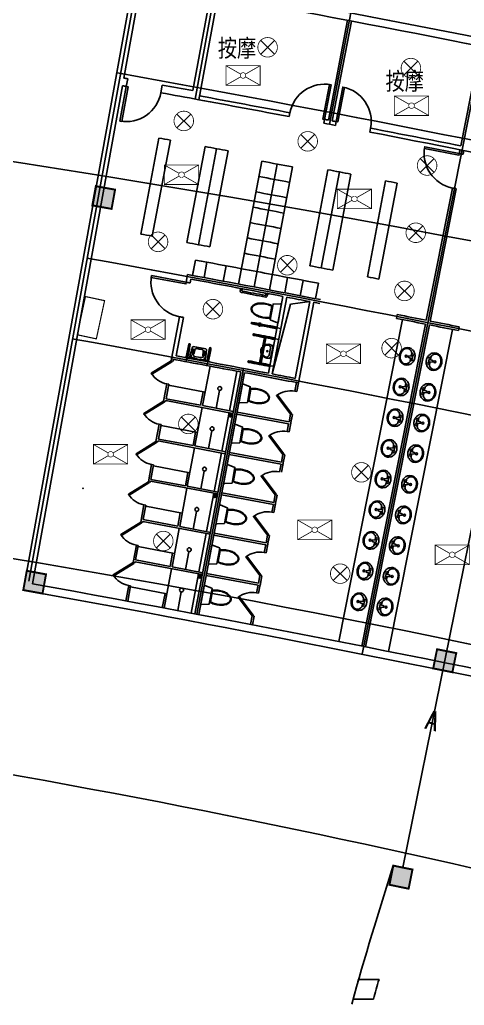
# Model space of a CAD drawing. Extents: x 23618587 to 48466785, y 42305484 to 86624613.
# Drawn here: x 24241519 to 24252891, y 43339294 to 43364513 of the extents above; entities that cross this region are included whole.
import ezdxf

# ---------------------------------------------------------------- set-up
doc = ezdxf.new("R2010")
doc.units = 0
doc.header["$MEASUREMENT"] = 0
doc.layers.get('0').update_dxf_attribs({"linetype": 'CONTINUOUS'})
for name, color, linetype in [('AC-W', 7, 'CONTINUOUS'), ('楼控', 1, 'CONTINUOUS'), ('设备-动力', 3, 'CONTINUOUS'), ('设备-照明', 3, 'CONTINUOUS'), ('设备-箱柜', 3, 'CONTINUOUS')]:
    doc.layers.add(name, color=color, linetype=linetype)
doc.styles.add('ATT', font='txt')
doc.styles.add('IDQSTYLE', font='simplex.shx', dxfattribs={"width": 0.7, "bigfont": 'hzfs1.shx'})
doc.styles.add('Q1', font='SimSun.ttf', dxfattribs={"width": 0.8, "height": 450})

# ---------------------------------------------------------------- blocks, each defined once
blk = doc.blocks.new('15PLAV04')
at = {"color": 0, "linetype": 'ByBlock'}
for p, q in [((2.5, -1.5), (2.5, 1.5)), ((7, 0.5), (3, 1.5)), ((4, 1.25), (4, 3.635323)), ((7, -0.5), (7, 0.5)), ((3, -1.5), (7, -0.5)), ((4, -3.628449), (4, -1.25))]:
    blk.add_line(p, q, dxfattribs=at)
blk.add_lwpolyline([(8, 9, 0.109452), (4.986152, 8.332258, 0.102376), (2.343146, 6.363961, 0.093737), (0.622313, 3.491319, 0.088426), (0, 0, 0.088426), (0.622313, -3.491319, 0.093737), (2.343146, -6.363961, 0.102376), (4.986152, -8.332258, 0.109452), (8, -9, 0.109452), (11.013848, -8.332258, 0.102376), (13.656854, -6.363961, 0.093737), (15.377687, -3.491319, 0.088426), (16, 0, 0.088426), (15.377687, 3.491319, 0.093737), (13.656854, 6.363961, 0.102376), (11.013848, 8.332258, 0.109452)], format="xyb", close=True, dxfattribs=at)
for centre in [(3, 2.5), (9, 0), (3, -2.5)]:
    blk.add_circle(centre, 1, dxfattribs=at)
for centre, radius, start, end in [((7, 3.635323), 3, 146.09549, 180), ((11.358035, 0.706347), 8.250845, 143.130102, 146.09549), ((9.915843, 1.787992), 6.448105, 118.911201, 143.130102), ((9, 3.446272), 4.553728, 90, 118.911201), ((9, 3.446272), 4.553728, 61.088799, 90), ((8.084157, 1.787992), 6.448105, 36.869898, 61.088799), ((6.641965, 0.706347), 8.250845, 17.257939, 36.869898), ((4.368267, 0), 10.631733, 0, 17.257939), ((4.368267, 0), 10.631733, 342.742061, 0), ((7, -3.628449), 3, 180, 212.259808), ((9.915843, -1.787992), 6.448105, 212.259808, 241.088799), ((9, -3.446272), 4.553728, 241.088799, 270), ((9, -3.446272), 4.553728, 270, 298.911201), ((8.084157, -1.787992), 6.448105, 298.911201, 323.130102), ((6.641965, -0.706347), 8.250845, 323.130102, 342.742061)]:
    blk.add_arc(centre, radius, start, end, dxfattribs=at)
at = {"color": 0, "linetype": 'ByBlock', "style": 'ATT'}
for tag, p, flags in [('ITEM', (0, -17.5), 3), ('ROOM_NUMBER', (0, -26.5), 1)]:
    blk.add_attdef(tag, p, '', height=6, dxfattribs=dict(at, flags=flags))
blk = doc.blocks.new('WC-3')
for points in [[(382, 218, 0.033558), (397, 269, 0.056391), (412, 405, 0.056391), (397, 541, 0.070142), (358, 644, 0.106098), (290, 721, 0.162033), (225, 743, 0.162033), (161, 721, 0.106098), (93, 644, 0.070142), (54, 541, 0.056391), (38, 405, 0.056391), (54, 269, 0.033558), (69, 218)], [(55, 405, -0.056391), (70, 537, -0.070142), (108, 636, -0.106098), (170, 708, -0.162033), (225, 726, -0.162033), (280, 708, -0.106098), (343, 636, -0.070142), (381, 537, -0.056391), (396, 405, -0.056391), (381, 273, -0.027675), (369, 232), (81, 232, -0.027675), (70, 273, -0.056391)], [(-20, 24, 0.477064), (0, 0), (463, 0, 0.477064), (473, 12), (431, 207, 0.354037), (426, 211), (24, 211, 0.354037), (19, 207)]]:
    blk.add_lwpolyline(points, format="xyb", close=True)
blk = doc.blocks.new('HC000426')
at = {"color": 0, "linetype": 'Continuous', "const_width": 0.3}
blk.add_lwpolyline([(5, 2.5), (-5, 2.5), (-5, -2.5), (5, -2.5)], close=True, dxfattribs=at)
at = {"color": 0, "style": 'IDQSTYLE', "width": 0.7}
blk.add_attdef('PSFHATT', (7, -2.5), '', height=2.5, dxfattribs=at)
blk = doc.blocks.new('HC001494')
at = {"color": 0, "linetype": 'Continuous'}
for p, q in [((-1.77, 1.77), (1.77, -1.77)), ((1.77, 1.77), (-1.77, -1.77))]:
    blk.add_line(p, q, dxfattribs=at)
at = {"color": 0, "linetype": 'Continuous', "const_width": 0.2}
blk.add_lwpolyline([(1.77, -1.77, 0.198912), (2.5, 0, 0.198912), (1.77, 1.77, 0.198912), (0, 2.5, 0.198912), (-1.77, 1.77, 0.198912), (-2.5, 0, 0.198912), (-1.77, -1.77, 0.198912), (0, -2.5, 0.198912)], format="xyb", close=True, dxfattribs=at)
at = {"color": 0, "style": 'IDQSTYLE', "width": 0.7}
blk.add_attdef('PSFHATT', (4.5, -2.5), '', height=2.5, dxfattribs=at)
blk = doc.blocks.new('HC000704')
at = {"color": 0, "linetype": 'Continuous', "const_width": 0.2}
for points in [[(-0.61, 0.35), (-4.38, 2.5)], [(-4.38, 2.5), (4.37, 2.5), (4.37, -2.5), (-4.38, -2.5), (-4.38, 2.5)], [(4.37, 2.5), (0.61, 0.35)], [(-0.61, -0.35), (-4.38, -2.5)], [(0.61, -0.35), (4.37, -2.5)]]:
    blk.add_lwpolyline(points, dxfattribs=at)
at = {"color": 0, "linetype": 'Continuous', "const_width": 0.16}
blk.add_lwpolyline([(0, -0.71, 0.198912), (0.5, -0.5, 0.198912), (0.71, 0, 0.198912), (0.5, 0.5, 0.198912), (0, 0.71, 0.198912), (-0.5, 0.5, 0.198912), (-0.71, 0, 0.198912), (-0.5, -0.5, 0.198912)], format="xyb", close=True, dxfattribs=at)
at = {"color": 0, "style": 'IDQSTYLE', "width": 0.7}
blk.add_attdef('PSFHATT', (6.37, -2.5), '', height=2.5, dxfattribs=at)

msp = doc.modelspace()

# ---------------------------------------------------------------- hatches: boundary and pattern name
at = {"layer": 'AC-W'}
h = msp.add_hatch(dxfattribs=at)
h.set_pattern_fill('ANSI37', scale=4, angle=-70.72558463, style=0)
h.set_pattern_definition([(334.274415, (24127412.342, 43473994.14), (5.5125798, 11.4412177), []), (64.274415, (24127412.342, 43473994.14), (-11.4412177, 5.5125798), [])])
h.paths.add_polyline_path([(24246947.49199, 43354390.16355, 1), (24246867.49199, 43354390.16355, 1)])
h = msp.add_hatch(dxfattribs=at)
h.set_pattern_fill('ANSI37', scale=4, angle=-70.72558463, style=0)
h.set_pattern_definition([(334.274415, (24127021.521, 43471930.828), (5.5125798, 11.4412177), []), (64.274415, (24127021.521, 43471930.828), (-11.4412177, 5.5125798), [])])
h.paths.add_polyline_path([(24246556.67071, 43352326.85099, 1), (24246476.67071, 43352326.85099, 1)])
h = msp.add_hatch(dxfattribs=at)
h.set_pattern_fill('ANSI37', scale=4, angle=-70.72558463, style=0)
h.set_pattern_definition([(334.274415, (24126630.7, 43469867.515), (5.5125798, 11.4412177), []), (64.274415, (24126630.7, 43469867.515), (-11.4412177, 5.5125798), [])])
h.paths.add_polyline_path([(24246165.84944, 43350263.53842, 1), (24246085.84944, 43350263.53842, 1)])

# ---------------------------------------------------------------- linework, layer by layer
at = {"layer": 'AC-W', "color": 7, "ltscale": 300}
for p, q in [((24251320.4565, 43342817.09019), (24267246.23877, 43421572.99129)), ((24241753.24177, 43350146.67748), (24246173.41951, 43374600.39966)), ((24246005.04192, 43362483.4311), (24246531.46457, 43365335.25143)), ((24249445.21027, 43361836.78383), (24249990.24151, 43364685.10631)), ((24253395.3967, 43364022.15833), (24250277.55633, 43348277.99727))]:
    msp.add_line(p, q, dxfattribs=at)
at = {"layer": 'AC-W', "color": 7}
for p, q in [((24241654.83475, 43350164.45551), (24244892.14808, 43368074.22419)), ((24244181.79949, 43363019.97788), (24244626.48539, 43365480.11093)), ((24245943.00661, 43362698.2517), (24246396.81925, 43365156.71754)), ((24246103.37886, 43362465.26942), (24246593.49651, 43365120.41253)), ((24244244.58826, 43362805.35891), (24244280.23654, 43363002.15627)), ((24241842.75167, 43350079.67798), (24244146.22462, 43362823.16723)), ((24245129.87631, 43362644.2286), (24245165.85484, 43362840.96585)), ((24248413.82461, 43362033.09452), (24248432.42642, 43362131.34915)), ((24249297.89304, 43361864.95187), (24249316.65974, 43361963.17514)), ((24249592.51961, 43361808.57458), (24249611.34127, 43361906.78734)), ((24250476.20951, 43361638.45374), (24250495.196, 43361736.63476)), ((24252782.99739, 43361187.11325), (24252763.57148, 43361089.01823)), ((24252881.09241, 43361167.68734), (24252861.66651, 43361069.59232)), ((24252588.7383, 43360206.16299), (24251918.54446, 43356821.88458)), ((24252686.83333, 43360186.73708), (24252016.63948, 43356802.45867)), ((24245814.20566, 43357993.10153), (24245776.98391, 43357796.592)), ((24245893.91101, 43357876.57013), (24245875.29997, 43357778.31448)), ((24247153.51387, 43357642.77413), (24247151.64819, 43357633.08274)), ((24247169.39685, 43357619.48039), (24247159.92123, 43357570.25863)), ((24247208.67453, 43357611.91311), (24247202.98021, 43357582.33357)), ((24247232.07118, 43357627.64967), (24247230.20411, 43357617.95107)), ((24247790.26358, 43357459.47577), (24247790.26015, 43357459.45778)), ((24247801.43612, 43357518.15419), (24247799.6162, 43357508.59593)), ((24247817.39092, 43357495.02167), (24247811.77931, 43357465.54936)), ((24247856.67781, 43357487.50224), (24247847.32925, 43357438.40341)), ((24247880.02426, 43357503.19079), (24247878.19357, 43357493.57593)), ((24248252.44465, 43357432.35707), (24247879.98763, 43355465.99728)), ((24248350.67312, 43357413.61714), (24247978.46201, 43355448.5556)), ((24247978.46201, 43355448.5556), (24248444.36648, 43357233.59598)), ((24248444.36648, 43357233.59598), (24248939.97043, 43357300.78946)), ((24248939.97043, 43357300.78946), (24248567.75848, 43355335.72352)), ((24249038.17439, 43357281.92016), (24248647.35166, 43355218.59989)), ((24251156.93076, 43356870.14488), (24251176.20782, 43356968.26927)), ((24245609.48806, 43356912.30982), (24245404.77136, 43355831.52285)), ((24245707.80422, 43356894.03286), (24245521.69824, 43355911.49986)), ((24251899.11855, 43356723.78956), (24250267.34223, 43348483.80735)), ((24251997.21358, 43356704.36365), (24250365.43726, 43348464.38145)), ((24252739.16459, 43356556.81269), (24252758.7393, 43356654.87813)), ((24247778.70284, 43356380.7586), (24247655.9031, 43355732.28329)), ((24247818.00437, 43356373.31619), (24247695.20464, 43355724.84088)), ((24247808.33669, 43356177.97629), (24247777.82182, 43356161.12199)), ((24247822.96763, 43356200.18251), (24247781.64151, 43356181.29284)), ((24247864.07231, 43356187.04439), (24247808.33669, 43356177.97629)), ((24247894.07176, 43356206.37161), (24247822.96763, 43356200.18251)), ((24247864.72748, 43356187.03589), (24247864.07231, 43356187.04439)), ((24247887.62036, 43356182.71601), (24247864.72748, 43356187.03589)), ((24247907.70461, 43356171.08892), (24247887.62036, 43356182.71601)), ((24247963.37473, 43356188.59924), (24247894.07176, 43356206.37161)), ((24247922.55776, 43356153.55702), (24247907.70461, 43356171.08892)), ((24247984.55149, 43356147.20786), (24247955.62086, 43356190.96837)), ((24248012.50201, 43356159.53509), (24247963.37473, 43356188.59924)), ((24245871.72915, 43355897.00158), (24245938.96323, 43356133.54217)), ((24245898.82717, 43355898.98146), (24245903.96955, 43355926.28532)), ((24245903.96955, 43355926.28532), (24245924.16754, 43355922.48126)), ((24245944.51377, 43356020.42194), (24245957.30945, 43356068.26889)), ((24245957.84475, 43356148.19864), (24246282.53306, 43356087.04721)), ((24245985.14329, 43356063.0441), (24245961.27412, 43355970.28191)), ((24245975.21628, 43355964.11432), (24246000.59851, 43356060.92255)), ((24246048.14659, 43356098.82405), (24246113.29571, 43356086.55394)), ((24246118.8878, 43356085.50073), (24246113.29571, 43356086.55394)), ((24246184.03692, 43356073.23062), (24246118.8878, 43356085.50073)), ((24246202.96667, 43355921.22007), (24246214.53977, 43356020.6291)), ((24246229.70787, 43356016.98309), (24246218.19721, 43355921.89331)), ((24246252.04891, 43355962.50112), (24246257.53538, 43356011.72469)), ((24246294.78931, 43356066.5263), (24246271.36966, 43355821.73375)), ((24247687.64366, 43356074.78004), (24247683.04654, 43356018.61501)), ((24247683.04654, 43356018.61501), (24247688.87918, 43355988.92216)), ((24247711.81294, 43356125.79615), (24247687.64366, 43356074.78004)), ((24247688.87918, 43355988.92216), (24247700.31129, 43355966.79206)), ((24247723.16623, 43356109.21761), (24247704.00421, 43356057.82033)), ((24247704.00421, 43356057.82033), (24247704.22568, 43356002.95478)), ((24247704.22568, 43356002.95478), (24247706.18116, 43355997.78936)), ((24247734.55923, 43356147.64703), (24247711.81294, 43356125.79615)), ((24247728.42992, 43356115.27961), (24247723.16623, 43356109.21761)), ((24247731.58184, 43355916.94), (24247773.06639, 43355878.60782)), ((24247735.51103, 43355937.68909), (24247760.37754, 43355908.90935)), ((24247887.94082, 43355908.51347), (24247896.24093, 43355929.47358)), ((24247896.24093, 43355929.47358), (24247896.36163, 43355930.09593)), ((24247930.25177, 43356109.69435), (24247896.36163, 43355930.09593)), ((24247896.36163, 43355930.09593), (24247930.25177, 43356109.69435)), ((24247930.38831, 43356132.23491), (24247922.55776, 43356153.55702)), ((24247930.25177, 43356109.69435), (24247930.38831, 43356132.23491)), ((24247989.36341, 43356123.72481), (24247946.08744, 43355894.38689)), ((24248011.25736, 43356158.22723), (24247953.93574, 43355854.45537)), ((24247953.93574, 43355854.45537), (24248011.25736, 43356158.22723)), ((24247985.5164, 43356145.65614), (24247984.55149, 43356147.20786)), ((24247989.43167, 43356134.99509), (24247985.5164, 43356145.65614)), ((24247989.36341, 43356123.72481), (24247989.43167, 43356134.99509)), ((24245395.55091, 43355782.37392), (24245404.8574, 43355831.50687)), ((24245395.55091, 43355782.37392), (24245444.6774, 43355773.06865)), ((24245444.6774, 43355773.06865), (24245453.98267, 43355822.19514)), ((24245771.07868, 43355884.88346), (24245830.04203, 43355873.77836)), ((24245878.04758, 43355844.38543), (24245871.72915, 43355897.00158)), ((24246063.79893, 43355823.74685), (24245872.31456, 43355885.95388)), ((24246246.34373, 43355775.02096), (24245878.04758, 43355844.38543)), ((24245919.02516, 43355895.1774), (24245898.82717, 43355898.98146)), ((24246264.76727, 43355811.78062), (24246063.79893, 43355823.74685)), ((24246245.26466, 43355862.0062), (24246240.12228, 43355834.70234)), ((24246240.12228, 43355834.70234), (24246260.32027, 43355830.89827)), ((24246265.46265, 43355858.20213), (24246245.26466, 43355862.0062)), ((24246271.36966, 43355821.73375), (24246246.34373, 43355775.02096)), ((24246301.74886, 43355784.93764), (24246360.71222, 43355773.83255)), ((24247760.37754, 43355908.90935), (24247806.54497, 43355882.18229)), ((24247773.06639, 43355878.60782), (24247838.72598, 43355850.46204)), ((24247806.54497, 43355882.18229), (24247829.39594, 43355877.64627)), ((24247829.39594, 43355877.64627), (24247852.37334, 43355880.93674)), ((24247838.72598, 43355850.46204), (24247898.49766, 43355844.7879)), ((24247852.37334, 43355880.93674), (24247872.70576, 43355891.6568)), ((24247872.70576, 43355891.6568), (24247887.94082, 43355908.51347)), ((24247931.97174, 43355873.54507), (24247887.08535, 43355844.50691)), ((24247954.8383, 43355853.95031), (24247898.49769, 43355844.7879)), ((24247931.97174, 43355873.54507), (24247940.3097, 43355881.30625)), ((24247940.3097, 43355881.30625), (24247945.36924, 43355891.39528)), ((24247945.36924, 43355891.39528), (24247946.08744, 43355894.38689)), ((24247173.92604, 43355499.7064), (24246001.46221, 43349309.76869)), ((24247272.17902, 43355481.09587), (24246099.71519, 43349291.15815)), ((24246196.62797, 43354638.302), (24246387.38597, 43355645.39504)), ((24246884.39882, 43354508.02824), (24247075.15682, 43355515.12128)), ((24245200.14027, 43354750.71764), (24245283.88769, 43355192.85604)), ((24245263.22467, 43354815.1021), (24245333.01418, 43355183.55077)), ((24245283.88769, 43355192.85604), (24245333.01418, 43355183.55077)), ((24245328.36154, 43355158.98753), (24246261.76485, 43354982.18743)), ((24248556.11831, 43355005.60504), (24248598.25021, 43355228.03737)), ((24248605.2448, 43354996.29977), (24248647.35166, 43355218.59989)), ((24246147.50148, 43354647.60727), (24246212.63836, 43354991.4927)), ((24246540.51339, 43354573.16512), (24246626.58713, 43355027.58515)), ((24248556.11831, 43355005.60504), (24248605.2448, 43354996.29977)), ((24245200.14027, 43354750.71764), (24245249.26676, 43354741.41237)), ((24245249.26676, 43354741.41237), (24245253.9194, 43354765.97561)), ((24245253.9194, 43354765.97561), (24246973.34653, 43354440.29122)), ((24245263.22467, 43354815.1021), (24246147.50148, 43354647.60727)), ((24246001.21733, 43353606.64572), (24246187.3227, 43354589.17551)), ((24246196.62797, 43354638.302), (24246982.6518, 43354489.41771)), ((24246688.98818, 43353476.37196), (24246875.09355, 43354458.90175)), ((24247071.51352, 43354421.69697), (24248397.92874, 43354170.45472)), ((24247080.81879, 43354470.82346), (24248407.23401, 43354219.58121)), ((24248407.23401, 43354219.58121), (24248444.45509, 43354416.08717)), ((24248444.45509, 43354416.08717), (24248493.58157, 43354406.7819)), ((24248447.05523, 43354161.14945), (24248493.58157, 43354406.7819)), ((24245004.72964, 43353719.06135), (24245088.47705, 43354161.19976)), ((24245067.81403, 43353783.44582), (24245137.60354, 43354151.89449)), ((24245088.47705, 43354161.19976), (24245137.60354, 43354151.89449)), ((24248360.70767, 43353973.94876), (24248397.92874, 43354170.45472)), ((24248409.83416, 43353964.64349), (24248451.94102, 43354186.94361)), ((24245132.95091, 43354127.33125), (24246066.35421, 43353950.53115)), ((24245952.09084, 43353615.95099), (24246017.22772, 43353959.83642)), ((24246345.10276, 43353541.50884), (24246431.17649, 43353995.92887)), ((24248360.70767, 43353973.94876), (24248409.83416, 43353964.64349)), ((24245058.50876, 43353734.31933), (24246777.9359, 43353408.63493)), ((24246001.21733, 43353606.64572), (24246787.24116, 43353457.76142)), ((24246493.57755, 43352444.71568), (24246679.68292, 43353427.24547)), ((24246876.10289, 43353390.04069), (24248202.51811, 43353138.79844)), ((24246885.40816, 43353439.16717), (24248211.82337, 43353187.92493)), ((24248165.29703, 43352942.29248), (24248202.51811, 43353138.79844)), ((24248211.82337, 43353187.92493), (24248249.04445, 43353384.43089)), ((24248214.42352, 43352932.98721), (24248256.53038, 43353155.28733)), ((24248249.04445, 43353384.43089), (24248298.17094, 43353375.12562)), ((24248251.6446, 43353129.49317), (24248298.17094, 43353375.12562)), ((24246149.69212, 43352509.85256), (24246235.76585, 43352964.27259)), ((24244863.09812, 43352702.66305), (24246582.52526, 43352376.97865)), ((24245805.80669, 43352574.98944), (24246591.83053, 43352426.10514)), ((24246298.16691, 43351413.0594), (24246484.27228, 43352395.58919)), ((24246689.99752, 43352407.51089), (24248016.41274, 43352156.26865)), ((24246680.69225, 43352358.3844), (24248007.10747, 43352107.14216)), ((24248016.41274, 43352156.26865), (24248053.63381, 43352352.7746)), ((24248053.63381, 43352352.7746), (24248102.7603, 43352343.46934)), ((24248056.23396, 43352097.83689), (24248102.7603, 43352343.46934)), ((24247969.88639, 43351910.6362), (24248007.10747, 43352107.14216)), ((24247969.88639, 43351910.6362), (24248019.01288, 43351901.33093)), ((24248019.01288, 43351901.33093), (24248061.11974, 43352123.63104)), ((24244667.68748, 43351671.00677), (24246387.11462, 43351345.32237)), ((24245414.98542, 43350511.67688), (24245601.09079, 43351494.20667)), ((24245610.39606, 43351543.33316), (24246396.41989, 43351394.44886)), ((24246494.58688, 43351375.85461), (24247821.0021, 43351124.61236)), ((24246102.75627, 43350381.40312), (24246288.86164, 43351363.93291)), ((24246485.28161, 43351326.72812), (24247811.69683, 43351075.48587)), ((24247821.0021, 43351124.61236), (24247858.22317, 43351321.11832)), ((24247858.22317, 43351321.11832), (24247907.34966, 43351311.81305)), ((24247860.82332, 43351066.18061), (24247907.34966, 43351311.81305)), ((24244418.49772, 43350624.09251), (24244502.24514, 43351066.23092)), ((24244481.58212, 43350688.47698), (24244551.37163, 43351056.92565)), ((24244546.719, 43351032.3624), (24245480.1223, 43350855.5623)), ((24245758.87085, 43350446.54), (24245844.94458, 43350900.96003)), ((24247774.47576, 43350878.97992), (24247811.69683, 43351075.48587)), ((24247774.47576, 43350878.97992), (24247823.60225, 43350869.67465)), ((24247823.60225, 43350869.67465), (24247865.70911, 43351091.97476)), ((24244418.49772, 43350624.09251), (24244467.62421, 43350614.78724)), ((24244467.62421, 43350614.78724), (24244472.27685, 43350639.35049)), ((24244472.27685, 43350639.35049), (24246191.70398, 43350313.66609)), ((24244481.58212, 43350688.47698), (24245365.85893, 43350520.98214)), ((24245365.85893, 43350520.98214), (24245430.99581, 43350864.86757)), ((24245215.39633, 43349457.96075), (24245405.68015, 43350462.55039)), ((24245414.98542, 43350511.67688), (24246201.00925, 43350362.79258)), ((24245903.29166, 43349328.34418), (24246093.451, 43350332.27663)), ((24246289.87097, 43350295.07184), (24247616.28619, 43350043.82959)), ((24246299.17624, 43350344.19833), (24247625.59146, 43350092.95608)), ((24247625.59146, 43350092.95608), (24247662.81254, 43350289.46204)), ((24247662.81254, 43350289.46204), (24247711.93903, 43350280.15677)), ((24247665.41268, 43350034.52432), (24247711.93903, 43350280.15677)), ((24244232.38634, 43349641.53094), (24244306.8345, 43350034.57464)), ((24244281.54528, 43349632.39704), (24244355.96099, 43350025.26937)), ((24244306.8345, 43350034.57464), (24244355.96099, 43350025.26937)), ((24244351.30836, 43350000.70612), (24245284.71166, 43349823.90602)), ((24245559.36578, 43349393.26749), (24245649.53394, 43349869.30374)), ((24247579.06512, 43349847.32363), (24247616.28619, 43350043.82959)), ((24247628.19161, 43349838.01837), (24247670.29847, 43350060.31848)), ((24245166.25428, 43349467.18386), (24245235.58517, 43349833.21129)), ((24247579.06512, 43349847.32363), (24247628.19161, 43349838.01837)), ((24247425.78224, 43349038.07779), (24247467.4019, 43349257.80576)), ((24247467.4019, 43349257.80576), (24247516.52839, 43349248.50049)), ((24247474.88338, 43349028.63871), (24247516.52839, 43349248.50049))]:
    msp.add_line(p, q, dxfattribs=at)
at = {"layer": 'AC-W', "color": 7, "ltscale": 1000}
for p, q in [((24249414.895, 43361944.39665), (24249903.54371, 43364498.06509)), ((24249513.11302, 43361925.60247), (24250001.76172, 43364479.27091)), ((24253307.49692, 43363835.67896), (24252802.4233, 43361285.20828)), ((24244613.66062, 43359028.07992), (24245078.36821, 43361484.55254)), ((24244908.74131, 43358973.94907), (24245373.44745, 43361430.41406)), ((24245793.79486, 43358810.56001), (24246258.49756, 43361267.00676)), ((24246088.74988, 43358755.76483), (24246553.45171, 43361212.20705)), ((24246383.67347, 43358700.80357), (24246848.3746, 43361157.24204)), ((24247119.55179, 43357748.86512), (24247714.36763, 43360893.09792)), ((24247512.60875, 43357674.66101), (24248107.42442, 43360818.89292)), ((24247905.60977, 43357600.1612), (24248500.42561, 43360744.394)), ((24248938.3619, 43358217.51583), (24249403.06303, 43360673.9543)), ((24249232.98179, 43358160.94915), (24249697.68362, 43360617.39137)), ((24249527.57026, 43358104.2164), (24249992.27295, 43360560.66314)), ((24250411.14715, 43357933.02164), (24250875.8533, 43360389.48662)), ((24250705.60995, 43357875.62455), (24251170.31753, 43360332.09717)), ((24245940.04529, 43357969.7033), (24246014.39758, 43358362.73407)), ((24245940.46482, 43357971.921), (24246014.39758, 43358362.73407)), ((24246235.23656, 43357916.15703), (24246309.32129, 43358307.77341)), ((24246726.43889, 43357822.77354), (24246800.79094, 43358215.80297)), ((24248298.55485, 43357525.3657), (24248372.90689, 43357918.39514)), ((24248691.44399, 43357450.27451), (24248765.79614, 43357843.3045)), ((24249084.2772, 43357374.88762), (24249158.62949, 43357767.91839)), ((24249084.69673, 43357377.10532), (24249158.62949, 43357767.91839)), ((24251310.47165, 43356839.95748), (24249678.77208, 43348600.36281)), ((24252585.70699, 43356587.42067), (24250954.00742, 43348347.826)), ((24247802.07474, 43356396.6878), (24247671.8326, 43355708.91096)), ((24247241.6635, 43355588.65644), (24246050.58914, 43349300.46577))]:
    msp.add_line(p, q, dxfattribs=at)
at = {"layer": 'AC-W', "color": 7}
for points in [[(24244244.58826, 43362805.35891), (24244288.86097, 43362797.30116), (24244127.70598, 43361911.847), (24244083.43327, 43361919.90475)], [(24249316.65974, 43361963.17514), (24249272.4522, 43361971.58305), (24249440.61053, 43362855.73393), (24249484.81808, 43362847.32602)], [(24249611.34127, 43361906.78734), (24249655.52988, 43361898.2805), (24249825.6666, 43362782.05281), (24249781.47798, 43362790.55965)], [(24252763.57148, 43361089.01823), (24252754.82982, 43361044.87546), (24251871.97459, 43361219.70864), (24251880.71625, 43361263.8514)], [(24245777.04697, 43357796.92502), (24245768.67223, 43357752.71118), (24244884.39542, 43357920.20602), (24244892.77016, 43357964.41986)], [(24245395.55091, 43355782.37392), (24245411.3353, 43355756.8621), (24244901.09893, 43355441.17421), (24244885.31454, 43355466.68603)], [(24248444.45509, 43354416.08717), (24248468.47597, 43354434.05929), (24248109.03351, 43354914.47694), (24248085.01263, 43354896.50482)], [(24245200.14027, 43354750.71764), (24245215.92467, 43354725.20582), (24244705.68829, 43354409.51793), (24244689.9039, 43354435.02975)], [(24248249.04445, 43353384.43089), (24248273.06533, 43353402.40301), (24247913.62287, 43353882.82066), (24247889.60199, 43353864.84854)], [(24248053.63381, 43352352.7746), (24248077.65469, 43352370.74673), (24247718.21223, 43352851.16438), (24247694.19135, 43352833.19226)], [(24247858.22317, 43351321.11832), (24247882.24406, 43351339.09045), (24247522.8016, 43351819.5081), (24247498.78071, 43351801.53597)], [(24244418.49772, 43350624.09251), (24244434.28212, 43350598.58069), (24243924.04574, 43350282.8928), (24243908.26135, 43350308.40462)], [(24247662.81254, 43350289.46204), (24247686.83342, 43350307.43416), (24247327.39096, 43350787.85182), (24247303.37008, 43350769.87969)], [(24247467.4019, 43349257.80576), (24247491.42278, 43349275.77788), (24247131.98032, 43349756.19553), (24247107.95944, 43349738.22341)]]:
    msp.add_lwpolyline(points, close=True, dxfattribs=at)
at = {"layer": 'AC-W', "color": 7, "const_width": 50}
for points in [[(24243957.86618, 43360164.23476), (24243465.85719, 43360253.26934), (24243376.82261, 43359761.26035), (24243868.8316, 43359672.22577), (24243957.86618, 43360164.23476)], [(24242191.31232, 43350321.43422), (24241699.30334, 43350410.4688), (24241610.26876, 43349918.45981), (24242102.27774, 43349829.42523), (24242191.31232, 43350321.43422)], [(24252195.31094, 43348404.55568), (24252685.38569, 43348305.42576), (24252586.25577, 43347815.35101), (24252096.18102, 43347914.48093), (24252195.31094, 43348404.55568)], [(24251075.46953, 43342866.73543), (24251565.54428, 43342767.60552), (24251466.41436, 43342277.53077), (24250976.33961, 43342376.66068), (24251075.46953, 43342866.73543)], [(24251075.46953, 43342866.73465), (24251565.54428, 43342767.60473), (24251466.41436, 43342277.52998), (24250976.33961, 43342376.6599), (24251075.46953, 43342866.73465)]]:
    msp.add_lwpolyline(points, dxfattribs=at)
at = {"layer": 'AC-W', "color": 7}
for points in [[(24245957.84475, 43356148.19864), (24245952.25891, 43356148.01012), (24245946.89552, 43356145.44823), (24245942.40149, 43356140.82197), (24245939.31887, 43356134.68934), (24245938.96323, 43356133.54217)], [(24245944.51377, 43356020.42194), (24245940.19506, 43355985.62756), (24245945.59157, 43355952.11954), (24245960.05241, 43355923.93945), (24245985.36784, 43355896.18232), (24245985.36784, 43355896.18232)], [(24245985.14329, 43356063.0441), (24245985.26184, 43356069.22887), (24245983.6733, 43356074.90721), (24245980.56928, 43356079.39422), (24245976.32417, 43356082.14872), (24245971.44998, 43356082.83846), (24245966.53463, 43356081.38025), (24245962.17097, 43356077.94998), (24245958.88533, 43356072.96138), (24245957.30945, 43356068.26889)], [(24245961.27412, 43355970.28191), (24245960.89479, 43355966.96969), (24245961.43931, 43355963.79352), (24245962.84202, 43355961.1365), (24245964.93373, 43355959.31909), (24245967.46215, 43355958.56052), (24245970.12231, 43355958.95227), (24245972.59336, 43355960.4471), (24245974.57725, 43355962.86469), (24245975.21627, 43355964.11432)], [(24246048.14659, 43356098.82405), (24246034.18199, 43356098.35275), (24246020.77352, 43356091.94803), (24246009.53846, 43356080.38239), (24246001.8319, 43356065.05081), (24246000.59851, 43356060.92255)], [(24246170.09299, 43355867.51568), (24246197.76814, 43355875.61632), (24246222.36724, 43355894.83025), (24246240.92327, 43355922.83998), (24246251.19811, 43355956.26714), (24246252.04891, 43355962.50112)], [(24246214.53977, 43356020.6291), (24246214.13193, 43356037.94954), (24246208.96599, 43356053.53513), (24246199.66504, 43356065.50603), (24246187.3509, 43356072.41835), (24246184.03692, 43356073.23062)], [(24246202.96667, 43355921.22007), (24246203.55484, 43355918.06042), (24246204.99532, 43355915.43711), (24246207.11435, 43355913.66655), (24246209.65636, 43355912.96229), (24246212.31474, 43355913.40928), (24246214.76884, 43355914.9536), (24246216.72268, 43355917.40898), (24246217.94058, 43355920.47928), (24246218.19721, 43355921.89331)], [(24246257.53538, 43356011.72469), (24246257.65866, 43356017.90983), (24246256.07461, 43356023.59052), (24246252.97429, 43356028.08161), (24246248.73164, 43356030.84139), (24246243.8584, 43356031.537), (24246238.94234, 43356030.08453), (24246234.57641, 43356026.65918), (24246231.28721, 43356021.67409), (24246229.70787, 43356016.98309)], [(24246294.78931, 43356066.5263), (24246294.48135, 43356073.43124), (24246292.28097, 43356079.58236), (24246288.45357, 43356084.23775), (24246283.46079, 43356086.83589), (24246282.53306, 43356087.04721)], [(24245985.36784, 43355896.18232), (24246140.0043, 43355866.5002), (24246170.09299, 43355867.51568)]]:
    msp.add_lwpolyline(points, dxfattribs=at)
msp.add_lwpolyline([(24250188.95482, 43339953.14773), (24250709.4054, 43339953.14773, 0.0013068028), (24250566.18919, 43339453.14773), (24250046.57434, 43339453.14773, -0.0014123215), (24250188.95482, 43339953.14773)], format="xyb", close=True, dxfattribs=at)
for centre, radius in [((24247657.93516, 43356711.02013), 20.02529), ((24247507.51857, 43356452.55124), 20), ((24247853.09626, 43356030.77795), 16.17404), ((24247376.89661, 43355764.84643), 20), ((24246635.8924, 43355076.71164), 50), ((24246907.49199, 43354390.16355), 40), ((24246440.48176, 43354045.05536), 50), ((24246245.07112, 43353013.39908), 50), ((24246516.67071, 43352326.85099), 40), ((24246049.66048, 43351981.7428), 50), ((24245854.24985, 43350950.08651), 50), ((24246125.84944, 43350263.53842), 40), ((24245658.83921, 43349918.43023), 50)]:
    msp.add_circle(centre, radius, dxfattribs=at)
at = {"layer": 'AC-W', "color": 7, "ltscale": 300}
for centre, radius, start, end in [((24148685.34615, 42835267.72991), 541522.67138, 72.0437285067, 80.4223031797), ((24148685.34615, 42835267.72991), 536422.67138, 75.9011692003, 79.7630116018), ((24189155.60529, 43024204.46017), 340697.35775, 71.8160243413, 83.5359768094), ((24194114.69426, 43065582.01377), 289024.74556, 73.5419145235, 83.5945055841), ((24199004.74488, 43106608.72101), 242308.82748, 74.6897601365, 83.6658999584), ((24346290.90421, 43312305.08667), 100000, 162.204738689, 164.323864714)]:
    msp.add_arc(centre, radius, start, end, dxfattribs=at)
at = {"layer": 'AC-W', "color": 7}
for centre, radius, start, end in [((24148685.34615, 42835267.72991), 541422.67138, 77.3643659249, 79.5114729255), ((24148759.7883, 42835660.74182), 530172.67138, 79.4743453433, 79.4743453433), ((24148766.30591, 42835659.45113), 530172.67138, 78.1227654299, 78.1227654299), ((24148779.34207, 42835656.52904), 530172.67138, 76.2090487924, 76.2090487924), ((24148685.34615, 42835267.72991), 539022.67138, 77.958644019, 79.6370815919), ((24148685.34615, 42835267.72991), 538822.67138, 78.064961503, 79.5307641138), ((24148685.34615, 42835267.72991), 536322.67138, 79.7326584032, 79.7433989726), ((24148685.34615, 42835267.72991), 536122.67138, 79.7326584032, 79.7433414778), ((24148685.34615, 42835267.72991), 536322.67138, 79.5520807099, 79.6364927405), ((24249316.65974, 43361963.17514), 900, 79.231421657, 169.231421649), ((24249611.34127, 43361906.78734), 900, 349.103188817, 79.103188815), ((24244244.58826, 43362805.35891), 900, 259.684923524, 349.684923527), ((24148685.34615, 42835267.72991), 536122.67138, 79.5307105551, 79.6364927405), ((24252763.57148, 43361089.01823), 900, 168.798555383, 258.798555383), ((24148529.93888, 42834482.9697), 536822.67138, 78.7932188153, 78.8038919479), ((24148529.93888, 42834482.9697), 535922.67138, 78.7932098658, 78.8039009098), ((24245777.04697, 43357796.92502), 900, 169.27441537, 259.27441537), ((24148685.34615, 42835267.72991), 531672.67138, 79.1011951035, 79.4737812847), ((24148759.7883, 42835660.74182), 531072.67138, 79.4632177687, 79.4740065233), ((24148685.34615, 42835267.72991), 531572.67138, 79.2043548316, 79.4630401778), ((24247161.46789, 43357631.19237), 10, 169.103370075, 259.091776813), ((24247189.38033, 43357564.5875), 30, 169.103370075, 259.110841116), ((24349658.07035, 43889477.4081), 541642.67138, 259.0917768134, 259.098123815), ((24366653.66019, 43978566.57885), 632418.47824, 259.11084111645, 259.16882105721), ((24247212.79991, 43357580.44319), 10, 169.103370071, 259.113393652), ((24367663.72864, 43983861.6574), 637769.03404, 259.113393652, 259.16728814103), ((24247220.38442, 43357619.84145), 10, 259.098123815, 349.103370071), ((24247809.43971, 43357506.7255), 10, 169.21975554, 259.16157462), ((24247801.95579, 43357467.41979), 10, 259.167288141, 349.21975554), ((24349658.07035, 43889477.4081), 541642.67138, 259.1615746198, 259.1679216304), ((24247817.8587, 43357444.01469), 30, 259.168821057, 349.21975554), ((24247868.37005, 43357495.44636), 10, 259.16792163, 349.21975554), ((24148685.34615, 42835267.72991), 531572.67138, 79.1289049094, 79.1935762834), ((24148685.34615, 42835267.72991), 531572.67138, 79.1011951035, 79.1181263327), ((24148685.34615, 42835267.72991), 531672.67138, 78.8039436382, 78.8854822162), ((24148759.7883, 42835660.74182), 530172.67138, 79.4635382823, 79.4743453433), ((24247461.50976, 43356748.66405), 20, 79.14053641, 259.14053641), ((24349658.07035, 43889477.4081), 542462.67138, 259.1405364101, 259.2091929923), ((24349658.07035, 43889477.4081), 542422.67138, 259.1405364101, 259.2091929923), ((24247657.93516, 43356711.02013), 40.02529, 199.138927165, 319.184395854), ((24247657.93516, 43356711.02013), 40.02529, 19.142589226, 139.18073379), ((24148685.34615, 42835267.72991), 531572.67138, 78.8039446578, 78.8854822162), ((24148685.34615, 42835267.72991), 531572.67138, 78.7116285577, 78.7931661165), ((24148685.34615, 42835267.72991), 531672.67138, 78.7116285577, 78.7931671231), ((24348809.07819, 43889789.90353), 542892.67138, 259.2454066074, 259.2749379908), ((24348809.07819, 43889789.90353), 542852.67138, 259.2454066074, 259.3034097691), ((23713238.38802, 43456059.3696), 541882.67138, 349.346609556, 349.3815019999), ((23713238.38802, 43456059.3696), 541922.67138, 349.3466086193, 349.3814984892), ((24245861.38011, 43356203.20527), 20, 349.381451125, 169.381451125), ((24247798.35354, 43356377.03703), 20, 349.277048755, 169.277048755), ((24348809.07819, 43889789.90353), 542892.67138, 259.2791595116, 259.3034105429), ((24148685.34615, 42835267.72991), 529572.67138, 79.2040902409, 79.4637525502), ((23713238.38802, 43456059.3696), 542422.67138, 349.3465969253, 349.3814546289), ((23713238.38802, 43456059.3696), 542462.67138, 349.3465959886, 349.3814511248), ((24246392.13301, 43356103.69971), 20, 349.381451125, 169.381451125), ((24148685.34615, 42835267.72991), 529472.67138, 79.2798260154, 79.4746096709), ((23713238.38802, 43456059.3696), 541862.67138, 349.3444999389, 349.3455524214), ((24245769.22783, 43355875.05623), 10, 79.333921394, 169.345552421), ((24245828.19118, 43355863.95114), 10, 349.345551135, 79.333921394), ((23713238.38802, 43456059.3696), 541942.67138, 349.3444999389, 349.3455511348), ((23713238.38802, 43456059.3696), 542402.67138, 349.3444999389, 349.3455408437), ((24246299.89802, 43355775.11042), 10, 79.333921394, 169.345540844), ((24246358.86137, 43355764.00533), 10, 349.34553956, 79.333921394), ((23713238.38802, 43456059.3696), 542482.67138, 349.3444999389, 349.3455395604), ((24348809.07819, 43889789.90353), 543592.67138, 259.2454066074, 259.303424133), ((24348809.07819, 43889789.90353), 543552.67138, 259.2454066074, 259.2749405569), ((24247675.5538, 43355728.56172), 20, 169.275994658, 349.278102853), ((24348809.07819, 43889789.90353), 543552.67138, 259.2791569581, 259.3034233592), ((24245395.55091, 43355782.37392), 600, 211.745455799, 259.27441537), ((24148685.34615, 42835267.72991), 529472.67138, 79.1175064459, 79.2690047216), ((24148685.34615, 42835267.72991), 529572.67138, 79.1283553684, 79.1932709816), ((24248444.45509, 43354416.08717), 600, 79.27441537, 126.803374945), ((24245200.14027, 43354750.71764), 600, 211.745455799, 259.27441537), ((24248249.04445, 43353384.43089), 600, 79.27441537, 126.803374945), ((24248053.63381, 43352352.7746), 600, 79.27441537, 126.803374945), ((24247858.22317, 43351321.11832), 600, 79.27441537, 126.803374945), ((24247662.81254, 43350289.46204), 600, 79.27441537, 126.803374945), ((24244418.49772, 43350624.09251), 600, 211.745455799, 259.27441537), ((24247467.4019, 43349257.80576), 600, 79.27441537, 126.803374945)]:
    msp.add_arc(centre, radius, start, end, dxfattribs=at)
at = {"layer": 'AC-W', "color": 7, "ltscale": 1000}
for centre, radius, start, end in [((24148685.34615, 42835267.72991), 536222.67138, 79.2795089612, 79.5307125495), ((24148685.34615, 42835267.72991), 536122.67138, 79.2795089612, 79.5307105551), ((24148685.34615, 42835267.72991), 536222.67138, 79.1726477706, 79.1833343357), ((24148685.34615, 42835267.72991), 536122.67138, 79.1512761313, 79.1833343357), ((24148685.34615, 42835267.72991), 536222.67138, 79.1512761313, 79.1619626985), ((24148685.34615, 42835267.72991), 536222.67138, 78.8038979181, 79.0551014993), ((24148685.34615, 42835267.72991), 534972.67138, 79.5874456968, 79.6195762992), ((24148685.34615, 42835267.72991), 536122.67138, 78.5420092625, 79.0551014993), ((24148685.34615, 42835267.72991), 534972.67138, 79.4266119438, 79.4910543972), ((24148685.34615, 42835267.72991), 534872.67138, 79.2447150828, 79.3304114052), ((24148685.34615, 42835267.72991), 534472.67138, 79.2446830103, 79.3304434822), ((24148685.34615, 42835267.72991), 534972.67138, 79.084072081, 79.1485145503), ((24148685.34615, 42835267.72991), 534972.67138, 78.9555501885, 78.9876807976), ((24148685.34615, 42835267.72991), 534072.67138, 79.2446508959, 79.3304756004), ((24148685.34615, 42835267.72991), 533672.67138, 79.2446187284, 79.3305077592), ((24148685.34615, 42835267.72991), 533272.67138, 79.2445865192, 79.3305399728), ((24148685.34615, 42835267.72991), 532472.67138, 79.5888536748, 79.6211351459), ((24148685.34615, 42835267.72991), 532472.67138, 79.4274475822, 79.4920098126), ((24148685.34615, 42835267.72991), 532872.67138, 79.2445542562, 79.3305722271), ((24148685.34615, 42835267.72991), 532472.67138, 79.2445219521, 79.330604535), ((24148685.34615, 42835267.72991), 531622.67138, 75.9010727668, 79.7553601989), ((24148685.34615, 42835267.72991), 532072.67138, 79.3306693006, 79.4599877288), ((24148685.34615, 42835267.72991), 532472.67138, 79.0831166684, 79.1476789033), ((24148685.34615, 42835267.72991), 532072.67138, 79.2444895937, 79.3306368972), ((24148685.34615, 42835267.72991), 532072.67138, 79.1151387639, 79.2444571817), ((24148685.34615, 42835267.72991), 532472.67138, 78.9539913507, 78.9862728088), ((24349658.07035, 43889477.4081), 542442.67138, 259.1384239021, 259.2197555362), ((24348809.07819, 43889789.90353), 542872.67138, 259.243295774, 259.3139643356), ((24148685.34615, 42835267.72991), 529522.67138, 75.9010300181, 79.7553601989), ((23713238.38802, 43456059.3696), 541902.67138, 349.3339213977, 349.3835657394), ((23713238.38802, 43456059.3696), 542442.67138, 349.3339213977, 349.3835636358), ((24348809.07819, 43889789.90353), 543572.67138, 259.2432984898, 259.3139643356)]:
    msp.add_arc(centre, radius, start, end, dxfattribs=at)
at = {"layer": 'AC-W', "color": 7, "ltscale": 5000}
for radius, start, end in [(522972.67138, 77.9189348756, 79.7599324338), (523172.67138, 75.9757445122, 79.7430769427)]:
    msp.add_arc((24148685.34615, 42835267.72991), radius, start, end, dxfattribs=at)
at = {"layer": 'AC-W', "color": 7}
msp.add_point((24247853.09626, 43356030.77795), dxfattribs=at)
for points in [[(24243465.85719, 43360253.26934), (24243957.86618, 43360164.23476), (24243376.8226, 43359761.26032), (24243868.8316, 43359672.22577)], [(24241699.30333, 43350410.46877), (24242191.31232, 43350321.43422), (24241610.26876, 43349918.45981), (24242102.27774, 43349829.42523)], [(24252195.31094, 43348404.55568), (24252685.38569, 43348305.42576), (24252096.18102, 43347914.48093), (24252586.25577, 43347815.35101)], [(24251075.46953, 43342866.73543), (24251565.54428, 43342767.60552), (24250976.33961, 43342376.66068), (24251466.41436, 43342277.53077)], [(24251075.46953, 43342866.73465), (24251565.54428, 43342767.60473), (24250976.33961, 43342376.6599), (24251466.41436, 43342277.52998)]]:
    msp.add_solid(points, dxfattribs=at)
at = {"layer": '楼控', "color": 7}
for p, q in [((24245004.72964, 43353719.06135), (24245053.85613, 43353709.75609)), ((24245053.85613, 43353709.75609), (24245058.50876, 43353734.31933)), ((24245067.81403, 43353783.44582), (24245952.09084, 43353615.95099)), ((24245805.80669, 43352574.98944), (24245991.91206, 43353557.51923)), ((24244809.319, 43352687.40507), (24244893.06641, 43353129.54348)), ((24244872.40339, 43352751.78954), (24244942.1929, 43353120.23821)), ((24244893.06641, 43353129.54348), (24244942.1929, 43353120.23821)), ((24244937.54027, 43353095.67497), (24245870.94357, 43352918.87487)), ((24245756.6802, 43352584.29471), (24245821.81708, 43352928.18013)), ((24244809.319, 43352687.40507), (24244858.44549, 43352678.0998)), ((24244858.44549, 43352678.0998), (24244863.09812, 43352702.66305)), ((24244872.40339, 43352751.78954), (24245756.6802, 43352584.29471)), ((24245610.39606, 43351543.33316), (24245796.50142, 43352525.86295)), ((24244613.90836, 43351655.74879), (24244697.65578, 43352097.8872)), ((24244676.99275, 43351720.13326), (24244746.78227, 43352088.58193)), ((24244697.65578, 43352097.8872), (24244746.78227, 43352088.58193)), ((24244742.12963, 43352064.01868), (24245675.53293, 43351887.21858)), ((24245561.26957, 43351552.63843), (24245626.40644, 43351896.52385)), ((24245954.28148, 43351478.19628), (24246040.35522, 43351932.61631)), ((24244613.90836, 43351655.74879), (24244663.03485, 43351646.44352)), ((24244663.03485, 43351646.44352), (24244667.68748, 43351671.00677)), ((24244676.99275, 43351720.13326), (24245561.26957, 43351552.63843)), ((24244502.24514, 43351066.23092), (24244551.37163, 43351056.92565))]:
    msp.add_line(p, q, dxfattribs=at)
for points in [[(24245004.72964, 43353719.06135), (24245020.51403, 43353693.54954), (24244510.27766, 43353377.86165), (24244494.49326, 43353403.37347)], [(24244809.319, 43352687.40507), (24244825.10339, 43352661.89325), (24244314.86702, 43352346.20537), (24244299.08262, 43352371.71718)], [(24244613.90836, 43351655.74879), (24244629.69276, 43351630.23697), (24244119.45638, 43351314.54908), (24244103.67199, 43351340.0609)]]:
    msp.add_lwpolyline(points, close=True, dxfattribs=at)
for centre in [(24245004.72964, 43353719.06135), (24244809.319, 43352687.40507), (24244613.90836, 43351655.74879)]:
    msp.add_arc(centre, 600, 211.745455799, 259.27441537, dxfattribs=at)
at = {"layer": '楼控', "color": 0, "linetype": 'ByBlock'}
msp.add_point((24243136.69029, 43352519.66731), dxfattribs=at)

# ---------------------------------------------------------------- block references
at = {"layer": 'AC-W', "color": 7, "xscale": -1}
for p, rotation in [((24248210.09698, 43357217.88512), 79.56180995096817), ((24247132.68542, 43354734.3109), 259.7506849220547), ((24246937.27478, 43353702.65462), 259.7506849220547), ((24246741.86414, 43352670.99834), 259.7506849220547), ((24246546.4535, 43351639.34206), 259.7506849220547), ((24246351.04287, 43350607.68578), 259.7506849220547), ((24246155.63223, 43349576.0295), 259.7506849220547)]:
    msp.add_blockref('WC-3', p, dxfattribs=dict(at, rotation=rotation))
at = {"layer": 'AC-W', "color": 7, "yscale": 25, "zscale": 25}
for p, xscale, rotation in [((24251626.23652, 43355860.35109), 25.0000000000097, 168.8447154632977), ((24251920.42926, 43355802.09165), -24.99999999992059, 168.7523953048351), ((24251472.02004, 43355075.35601), 25.0000000000097, 168.8447154632977), ((24251763.83156, 43355017.56813), -24.99999999992059, 168.7523953048351), ((24251317.80355, 43354290.36093), 25.0000000000097, 168.8447154632977), ((24251607.23387, 43354233.0446), -24.99999999992059, 168.7523953048351), ((24251163.58707, 43353505.36585), 25.0000000000097, 168.8447154632977), ((24251450.63617, 43353448.52107), -24.99999999992059, 168.7523953048351), ((24251009.37059, 43352720.37077), 25.0000000000097, 168.8447154632977), ((24251294.03848, 43352663.99755), -24.99999999992059, 168.7523953048351), ((24250855.1541, 43351935.37569), 25.0000000000097, 168.8447154632977), ((24251137.44078, 43351879.47402), -24.99999999992059, 168.7523953048351), ((24250700.93762, 43351150.38061), 25.0000000000097, 168.8447154632977), ((24250980.84309, 43351094.9505), -24.99999999992059, 168.7523953048351), ((24250546.72114, 43350365.38553), 25.0000000000097, 168.8447154632977), ((24250824.2454, 43350310.42697), -24.99999999992059, 168.7523953048351), ((24250392.50466, 43349580.39045), 25.0000000000097, 168.8447154632977), ((24250667.6477, 43349525.90345), -24.99999999992059, 168.7523953048351)]:
    msp.add_blockref('15PLAV04', p, dxfattribs=dict(at, xscale=xscale, rotation=rotation))
at = {"layer": '设备-动力', "xscale": 100, "yscale": 100, "zscale": 100}
for p in [(24247231.1277, 43363086.0436), (24251542.08688, 43362312.77738), (24245657.53094, 43360545.86406), (24250080.61373, 43359927.25109), (24244802.10519, 43356581.9081), (24249799.33814, 43355963.29512), (24243845.18824, 43353392.18494), (24249064.73523, 43351459.01938), (24252583.09653, 43350821.07475)]:
    msp.add_blockref('HC000704', p, dxfattribs=at)
at = {"layer": '设备-照明', "color": 3, "xscale": 100, "yscale": 100, "zscale": 100}
for p in [(24247859.85054, 43363806.65752), (24251525.13243, 43363274.5537), (24245715.48665, 43361922.3044), (24248885.87816, 43361400.3497), (24251940.27973, 43360781.73672), (24251650.3049, 43359061.21938), (24245058.21037, 43358829.23952), (24248363.92346, 43358229.95819), (24251360.33007, 43357572.68191), (24246460.7272, 43357105.51049), (24251031.69714, 43356108.48035), (24245832.44839, 43354169.51531), (24250258.43092, 43352930.83948), (24245192.0873, 43351173.1087), (24249717.14457, 43350337.98118)]:
    msp.add_blockref('HC001494', p, dxfattribs=at)
at = {"layer": '设备-箱柜', "color": 142, "extrusion": (6.90058e-12, -1.4867e-12, -1), "xscale": 100, "yscale": 100, "zscale": 99.99999999999994, "rotation": 102.1583029310293}
msp.add_blockref('HC000426', (-24243339.77566, 43356887.67677, 0.0001), dxfattribs=at)

# ---------------------------------------------------------------- texts
at = {"layer": 'AC-W', "color": 7, "style": 'Q1', "width": 0.8}
for p in [(24246587.56847, 43363561.28406), (24250877.95203, 43362716.65627)]:
    msp.add_text('按摩', height=450, dxfattribs=at).set_placement(p)
at = {"layer": 'AC-W', "color": 7, "style": 'Q1'}
msp.add_text('A', height=500, rotation=345.416983682, dxfattribs=at).set_placement((24251848.88432, 43346380.9939))

doc.saveas('drawing.dxf')
